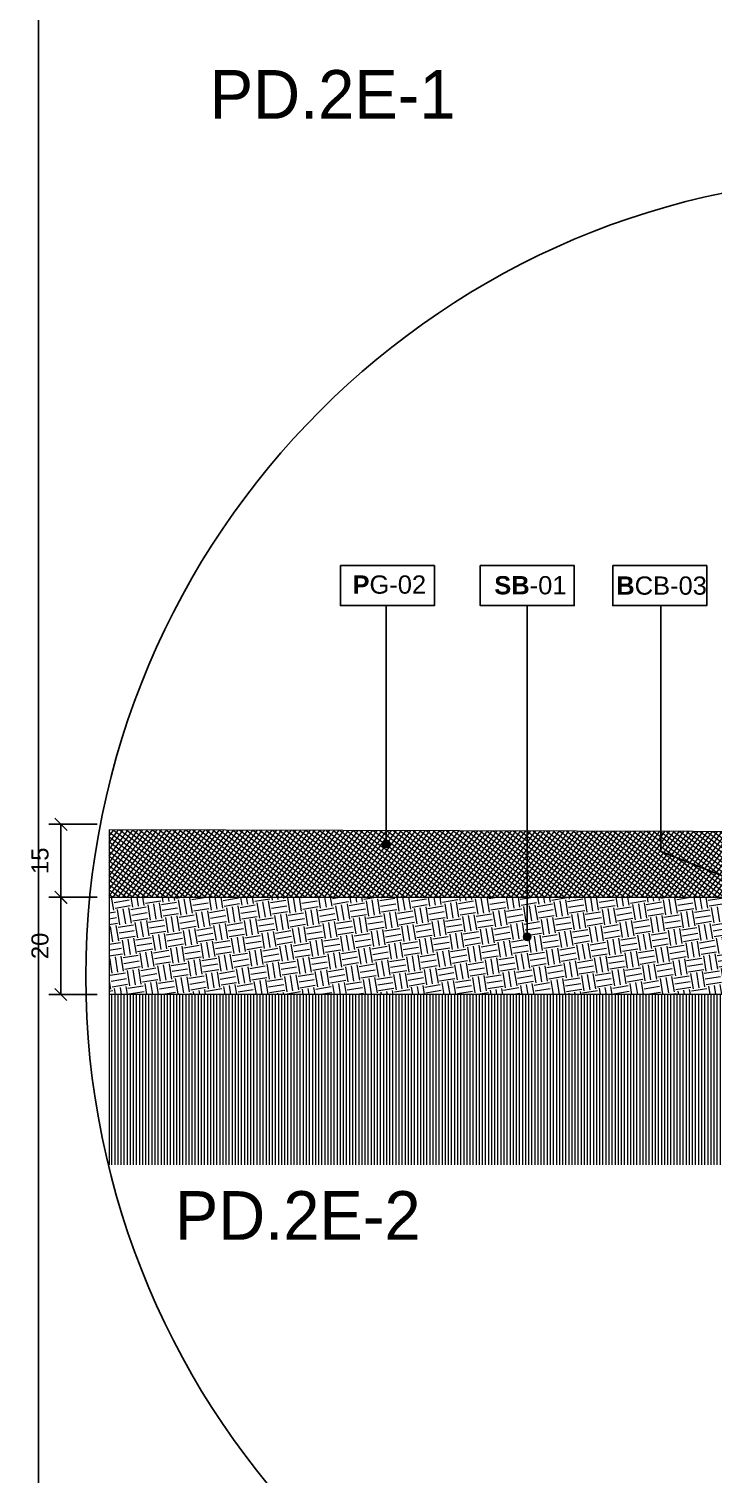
# Model space of a CAD drawing. Header units: metres. Extents: x -325 to 301, y -147 to 149.
# Drawn here: x 32.215 to 33.622, y 79.62 to 82.591 of the extents above; entities that cross this region are included whole.
import ezdxf

# ---------------------------------------------------------------- set-up
doc = ezdxf.new("R2010")
doc.units = ezdxf.units.M
doc.layers.get('Defpoints').update_dxf_attribs({"lineweight": 13})
doc.layers.add('-aux', color=50, linetype='Continuous', plot=False)
doc.layers.add('-AUX_MON', color=3, linetype='Continuous', plot=False)
doc.layers.add('0-TX-1_25', color=7, linetype='Continuous', true_color=0x3f4f7f)
doc.layers.add('03-TR-Paviment_02_Sealed Gravel', color=7, linetype='Continuous', lineweight=5, true_color=0xd4be8c)
for name, color, linetype, lineweight in [('1-CM', 7, 'Continuous', 0), ('2-L-secció', 1, 'Continuous', 0), ('3-TR Seleccionat', 44, 'Continuous', 0), ('3-TR Tot-u', 37, 'Continuous', 0)]:
    doc.layers.add(name, color=color, linetype=linetype, lineweight=lineweight)
doc.layers.add('A-KEYPLAN_HATCH', color=7, linetype='Continuous')
doc.layers.add('A_TEXT_2', color=7, linetype='Continuous')
doc.styles.get("Standard").update_dxf_attribs({"font": 'arial.ttf'})
doc.styles.add('x-llegenda materials$0$ENGRAVERS', font='TT0586M.TTF')
doc.dimstyles.new('ISO-25', dxfattribs={"dimtxt": 0.1, "dimasz": 0.1, "dimexe": 0.1, "dimexo": 0.1, "dimgap": 0.1, "dimtad": 1, "dimdec": 0, "dimlfac": 100, "dimzin": 9, "dimtxsty": 'Standard', "dimblk": 'OBLIQUE', "dimcen": 0.1, "dimadec": 0, "dimazin": 0, "dimtfac": 1, "dimtdec": 0, "dimtmove": 0, "dimatfit": 3, "dimldrblk": 'OBLIQUE', "dimfxl": 1, "dimarcsym": 0})

# ---------------------------------------------------------------- blocks, each defined once
blk = doc.blocks.new('hatch keyplan 2')
at = {"layer": 'A-KEYPLAN_HATCH'}
blk.add_lwpolyline([(0, 0.005476596624248486), (0.012874798693294, 0.005476596623793739), (0.012874798693294, -2.273736754432321e-13), (0, 0)], close=True, dxfattribs=at)
blk = doc.blocks.new('hatch keyplan')
at = {"layer": 'A-KEYPLAN_HATCH'}
blk.add_blockref('hatch keyplan 2', (1.430579833341536, 0.8521467901477053), dxfattribs=at)
blk = doc.blocks.new('PG02')
at = {"layer": 'A-KEYPLAN_HATCH'}
blk.add_blockref('hatch keyplan', (-1.429579833357655, -0.8521467901535917), dxfattribs=at)
at = {"layer": 'A_TEXT_2', "insert": (0.0002022691854198788, 0.004122186055120158), "char_height": 0.0025, "attachment_point": 1}
blk.add_mtext_dynamic_manual_height_columns('\\pi0.00245,t0.01245;{\\fArial|b1|i0|c0|p34;P}G-02', width=0.01456192034901793, gutter_width=0.015, heights=[0], dxfattribs=at)
blk = doc.blocks.new('SB-01')
at = {"layer": 'A-KEYPLAN_HATCH'}
blk.add_blockref('hatch keyplan', (-1.430579833341536, -0.8521467901477053), dxfattribs=at)
at = {"layer": 'A_TEXT_2', "insert": (-0.0007977307988561444, 0.004032374434375541), "char_height": 0.0025, "attachment_point": 1}
blk.add_mtext_dynamic_manual_height_columns('\\pi0.00271;{\\fArial|b1|i0|c0|p34;SB}-01', width=0.01456192034901793, gutter_width=0.015, heights=[0], dxfattribs=at)
blk = doc.blocks.new('B-CB03')
at = {"layer": 'A-KEYPLAN_HATCH'}
blk.add_blockref('hatch keyplan', (-1.430579833438594, -0.8521467901477053), dxfattribs=at)
at = {"layer": 'A_TEXT_2', "insert": (-0.0007977309449526127, 0.00398371515799123), "char_height": 0.0025, "attachment_point": 1}
blk.add_mtext_dynamic_manual_height_columns('\\pi0.00128;{\\fArial|b1|i0|c0|p34;B}CB-03', width=0.01456192034901793, gutter_width=0.015, heights=[0], dxfattribs=at)
blk = doc.blocks.new('_Oblique')
at = {"color": 0, "lineweight": -2}
blk.add_line((-0.499999999995058, -0.4999999998130015), (0.500000000028669, 0.500000000163238), dxfattribs=at)
blk = doc.blocks.new('*D92')
at = {"layer": '0-TX-1_25', "color": 0, "lineweight": -2, "transparency": 16777216}
for p, q in [((32.35516456100457, 80.95563710335091), (32.25578884312381, 80.95563710335091)), ((32.28078884312381, 80.95563710335091), (32.28078884312381, 80.80563710335092)), ((32.3551785561952, 80.80563710335092), (32.25578884312381, 80.80563710335092))]:
    blk.add_line(p, q, dxfattribs=at)
at = {"layer": 'Defpoints', "color": 0, "transparency": 16777216}
for p in [(32.38016456100457, 80.95563710335091), (32.28078884312381, 80.80563710335092), (32.3801785561952, 80.80563710335092)]:
    blk.add_point(p, dxfattribs=at)
at = {"layer": '0-TX-1_25', "color": 0, "lineweight": -2, "transparency": 16777216, "xscale": 0.025, "yscale": 0.025, "zscale": 0.025}
for p, rotation in [((32.28078884312381, 80.95563710335091), 90), ((32.28078884312381, 80.80563710335092), 270)]:
    blk.add_blockref('_Oblique', p, dxfattribs=dict(at, rotation=rotation))
at = {"layer": '0-TX-1_25', "color": 0, "transparency": 16777216, "insert": (32.23791878855357, 80.88063710335089), "char_height": 0.035, "attachment_point": 5, "rotation": 90}
blk.add_mtext('15', dxfattribs=at)
blk = doc.blocks.new('*D93')
at = {"layer": '0-TX-1_25', "color": 0, "lineweight": -2, "transparency": 16777216}
for p, q in [((32.3551785561952, 80.80563710335092), (32.25576104035186, 80.80563710335092)), ((32.28076104035186, 80.80563710335092), (32.28076104035186, 80.60563710335092)), ((32.35517255424251, 80.60563710335092), (32.25576104035186, 80.60563710335092))]:
    blk.add_line(p, q, dxfattribs=at)
at = {"layer": 'Defpoints', "color": 0, "transparency": 16777216}
for p in [(32.3801785561952, 80.80563710335092), (32.28076104035186, 80.60563710335092), (32.38017255424251, 80.60563710335092)]:
    blk.add_point(p, dxfattribs=at)
at = {"layer": '0-TX-1_25', "color": 0, "lineweight": -2, "transparency": 16777216, "xscale": 0.025, "yscale": 0.025, "zscale": 0.025}
for p, rotation in [((32.28076104035186, 80.80563710335092), 90), ((32.28076104035186, 80.60563710335092), 270)]:
    blk.add_blockref('_Oblique', p, dxfattribs=dict(at, rotation=rotation))
at = {"layer": '0-TX-1_25', "color": 0, "transparency": 16777216, "insert": (32.23789098578162, 80.70563710335088), "char_height": 0.035, "attachment_point": 5, "rotation": 90}
blk.add_mtext('20', dxfattribs=at)
blk = doc.blocks.new('POINT')
at = {"layer": '0-TX-1_25'}
h = blk.add_hatch(dxfattribs=at)
h.set_pattern_fill('ANGLE', color=256)
h.set_pattern_definition([(0, (-83.74681484067048, -12.72584030761209), (0, 6.985), [5.08, -1.905]), (90, (-83.74681484067048, -12.72584030761209), (-6.985, 4.277078946022131e-16), [5.08, -1.905])])
edge = h.paths.add_edge_path()
edge.add_arc((0, 0), 0.0075, 0, 360)
h = blk.add_hatch(color=256, dxfattribs=at)
h.dxf.hatch_style = 1
edge = h.paths.add_edge_path()
edge.add_arc((0, 0), 0.0075, 0, 360)
blk.add_circle((0, 0), 0.0075, dxfattribs=at)

msp = doc.modelspace()

# ---------------------------------------------------------------- hatches: boundary and pattern name
at = {"layer": '03-TR-Paviment_02_Sealed Gravel'}
h = msp.add_hatch(dxfattribs=at)
h.set_pattern_fill('_USER', color=256, scale=0.008, angle=234.1752438963392, style=0, double=1, pattern_type=0)
h.set_pattern_definition([(234.1752438963392, (419506.6549526463, 4594392.769917138), (0.006486487979182556, -0.004682464489552506), []), (324.1752438963392, (419506.6549526463, 4594392.769917138), (0.004682464489552507, 0.006486487979182555), [])])
h.paths.add_polyline_path([(33.80433303131301, 80.80563710335089), (33.82158214692458, 80.87563647481302), (33.82139133702102, 80.94039934973614), (32.38020981079793, 80.94403146185849), (32.38020290705067, 80.80563710335089)])
at = {"layer": '3-TR Seleccionat'}
h = msp.add_hatch(dxfattribs=at)
h.set_pattern_fill('ANSI31', color=256, scale=0.002, angle=225, style=0)
h.set_pattern_definition([(270, (-1.593222050461918, -1.450000001117587), (0.006350000000000001, -8.673617379884035e-19), [])])
h.paths.add_polyline_path([(35.3802063589243, 80.25552044651005), (35.38039666467148, 80.47198817817761), (34.20543599312644, 80.4746475316729), (34.17778584157961, 80.60563710335089), (32.38026650891567, 80.60563710335089), (32.3802063589243, 80.25552044651005)])
h.paths.add_polyline_path([(40.76348776632722, 79.93158127975067), (40.76416029922519, 79.93058729105238), (40.76416030322935, 79.93108532207435)])
at = {"layer": '3-TR Tot-u'}
h = msp.add_hatch(dxfattribs=at)
h.set_pattern_fill('EARTH', color=256, scale=0.005, angle=-80.8247561036608, style=0)
h.set_pattern_definition([(279.1752438963392, (0, 0), (0.03640645211205976, -0.02628108149624554), [0.03175, -0.03175]), (279.1752438963392, (0.01175391255155724, 0.001898506990465168), (0.03640645211205976, -0.02628108149624554), [0.03175, -0.03175]), (279.1752438963392, (0.02350782510311449, 0.003797013980930336), (0.03640645211205976, -0.02628108149624554), [0.03175, -0.03175]), (9.175243896339197, (0.02805863161712196, 0.0005118787938996443), (0.02628108149624554, 0.03640645211205976), [0.03175, -0.03175]), (9.175243896339197, (0.02995713860758713, -0.0112420337576576), (0.02628108149624554, 0.03640645211205976), [0.03175, -0.03175]), (9.175243896339197, (0.0318556455980523, -0.02299594630921484), (0.02628108149624554, 0.03640645211205976), [0.03175, -0.03175])])
h.paths.add_polyline_path([(33.75504269348799, 80.60563710335089), (33.80433303131301, 80.80563710335089), (32.38021470722826, 80.80563710335089), (32.38019801062033, 80.60563710335089)])

# ---------------------------------------------------------------- linework, layer by layer
at = {"layer": '-aux'}
msp.add_lwpolyline([(32.23447743480324, 3.456691224966903), (32.23447743480324, 133.4566912249669)], dxfattribs=at)
at = {"layer": '-AUX_MON'}
msp.add_circle((33.97634385299671, 80.64308933450258), 1.644287805263133, dxfattribs=at)
at = {"layer": '0-TX-1_25'}
for points in [[(32.94960216340112, 80.91530489954555), (32.94960216340112, 81.40534026307562)], [(33.23961460470812, 80.72415723964416), (33.23961460470812, 81.40534026307562)], [(33.85043596948023, 80.76686978396322), (33.51435720719496, 80.89974097186223), (33.51435720719496, 81.4053402630739)]]:
    msp.add_lwpolyline(points, dxfattribs=at)
at = {"layer": '1-CM'}
for points in [[(32.38016783002865, 80.80563710335089), (33.80433303131301, 80.80563710335089), (33.82158214692458, 80.87563647481302), (33.82137043803916, 80.94039940784124), (32.38016456108254, 80.94402821807851)], [(33.82156437335995, 80.87555483087026), (33.75504269348799, 80.60563710335089), (32.3801725542425, 80.60563710335089)]]:
    msp.add_lwpolyline(points, dxfattribs=at)
at = {"layer": '2-L-secció'}
msp.add_line((32.38016456100456, 80.94403151996346), (32.38017855619518, 80.25587202098632), dxfattribs=at)

# ---------------------------------------------------------------- block references
at = {"layer": '0-TX-1_25'}
for name, p, xscale, yscale, zscale in [('PG02', (32.84044758715567, 81.40536394536088), 15, 15, 15), ('SB-01', (33.14305361450842, 81.4053402630773), 15, 15, 15), ('B-CB03', (33.41533316247087, 81.40534026307742), 14.99999999999999, 14.99999999999999, 14.99999999999999)]:
    msp.add_blockref(name, p, dxfattribs=dict(at, xscale=xscale, yscale=yscale, zscale=zscale))
for p in [(32.94960216340112, 80.91530489954555), (33.23961460470812, 80.72415723964416)]:
    msp.add_blockref('POINT', p, dxfattribs=at)

# ---------------------------------------------------------------- texts
at = {"layer": '-aux', "char_height": 0.1, "width": 19.21009939306024, "attachment_point": 1, "style": 'x-llegenda materials$0$ENGRAVERS'}
for s, insert in [('PD.2E-1', (32.58676959612376, 82.50606165714464)), ('PD.2E-2', (32.5150025780712, 80.20154391983954))]:
    msp.add_mtext(s, dxfattribs=dict(at, insert=insert))

# ---------------------------------------------------------------- dimensions: what is measured, and where the dimension line sits
at = {"layer": '0-TX-1_25'}
for base, p1, p2, picture, middle in [((32.28078884312381, 80.80563710335092), (32.38016456100456, 80.95563710335088), (32.38017855619518, 80.80563710335089), '*D92', (32.23791878855357, 80.88063710335089)), ((32.28076104035186, 80.60563710335092), (32.38017855619518, 80.80563710335089), (32.3801725542425, 80.60563710335089), '*D93', (32.23789098578162, 80.70563710335088))]:
    dim = msp.add_linear_dim(base=base, p1=p1, p2=p2, angle=90, dimstyle='ISO-25', override={"dimtxt": 0.035, "dimasz": 0.025, "dimexe": 0.025, "dimexo": 0.025, "dimgap": 0.025, "dimblk1": 'Oblique', "dimblk2": 'Oblique', "dimsah": 1, "dimfxl": 0.1, "dimfxlon": 1, "dimarcsym": 1}, dxfattribs=at)
    dim.commit()
    dim.dimension.update_dxf_attribs({"geometry": picture, "text_midpoint": middle})

doc.saveas('drawing.dxf')
